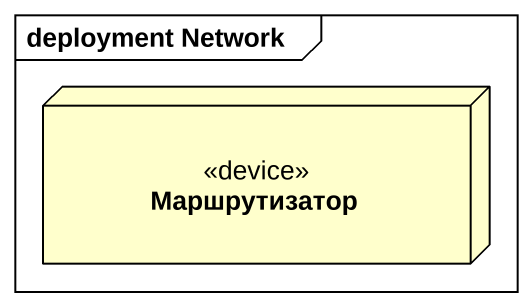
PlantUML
@startuml
mainframe deployment Network
node Маршрутизатор <<device>>
@enduml
